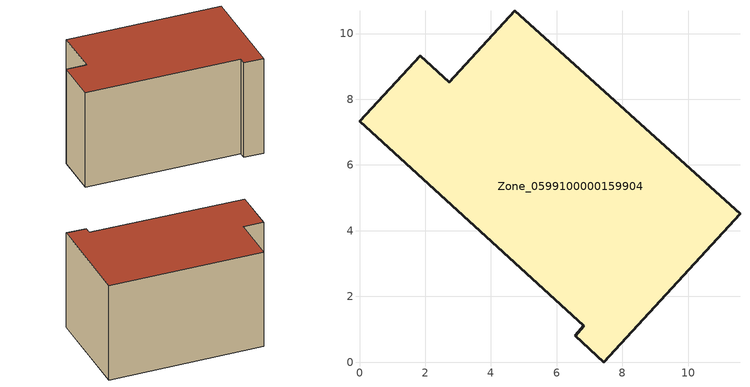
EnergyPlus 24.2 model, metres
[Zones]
Zone_0599100000159904
 floor ground (C_G): 6.56,0.81 6.83,1.11 0,7.33 1.85,9.33 2.73,8.52 4.72,10.69 11.58,4.51 7.44,0 z0
 wall outside (C_F): 6.83,1.11 6.56,0.81 7.44,0 11.58,4.51 4.72,10.69 2.73,8.52 1.85,9.33 0,7.33 6.83,1.11 z0:6.01
 roof outside (C_R): 0,7.33 6.83,1.11 6.56,0.81 7.44,0 11.58,4.51 4.72,10.69 2.73,8.52 1.85,9.33 z6.01
[BUILDING]
Pand.0599100000159904: North Axis=0; Terrain=City; Loads Convergence Tolerance Value=0.04; Temperature Convergence Tolerance Value=0.4; Solar Distribution=FullExterior; Maximum Number of Warmup Days=25; Minimum Number of Warmup Days=1
[Site:Location]
Rotterdam.The.Hague.AP_ZH_NLD Design_Conditions: Latitude=51.96; Longitude=4.45; Time Zone=1; Elevation=-4.5
[SITE:GROUNDTEMPERATURE:BUILDINGSURFACE]
18, 18, 18, 18, 18, 18, 18, 18, 18, 18, 18, 18
[MATERIAL] Thermal Absorptance=0.9; Solar Absorptance=0.7; Visible Absorptance=0.7
Name | Roughness | Thickness | Conductivity | Density | Specific Heat
G.TI.1975-1991 | MediumSmooth | 0.15 | 0.288461 | 540 | 1210
F.TI.1975-1991 | Rough | 0.3 | 0.230769 | 1920 | 840
R.TI.1975-1991 | MediumRough | 0.2 | 0.153846 | 1500 | 1000
[CONSTRUCTION]
C_G: G.TI.1975-1991
C_F: F.TI.1975-1991
C_R: R.TI.1975-1991
[ZONE]
Zone_0599100000159904: Type=1; Multiplier=1; Ceiling Height=Autocalculate; Volume=Autocalculate; Floor Area=autocalculate; Part of Total Floor Area=Yes
[ZONEINFILTRATION:DESIGNFLOWRATE]
Infil_Zone_0599100000159904: Zone or ZoneList or Space or SpaceList=Zone_0599100000159904; Schedule=AlwaysOn; Design Flow Rate Calculation Method=Flow/Area; Flow Rate per Floor Area=0.003; Constant Term Coefficient=1; Temperature Term Coefficient=0; Velocity Term Coefficient=0; Velocity Squared Term Coefficient=0
[HVACTEMPLATE:ZONE:IDEALLOADSAIRSYSTEM]
Zone_0599100000159904: Maximum Heating Supply Air Temperature=50; Minimum Cooling Supply Air Temperature=13; Maximum Heating Supply Air Humidity Ratio=0.0156; Minimum Cooling Supply Air Humidity Ratio=0.0077; Heating Limit=NoLimit; Cooling Limit=NoLimit; Dehumidification Control Type=ConstantSensibleHeatRatio; Cooling Sensible Heat Ratio=0.7; Dehumidification Setpoint=60; Humidification Control Type=None; Humidification Setpoint=30; Outdoor Air Method=None; Outdoor Air Flow Rate per Person=0.00944; Outdoor Air Flow Rate per Zone Floor Area=0; Outdoor Air Flow Rate per Zone=0; Demand Controlled Ventilation Type=None; Outdoor Air Economizer Type=NoEconomizer; Heat Recovery Type=None; Sensible Heat Recovery Effectiveness=0.7; Latent Heat Recovery Effectiveness=0.65
[ZONECONTROL:THERMOSTAT]
ThermostatControl_Zone_0599100000159904: Zone or ZoneList=Zone_0599100000159904; Control Type Schedule=DualSetpointControlType; Control 1=Thermostat_Zone_0599100000159904; Temperature Difference Between Cutout And Setpoint=0
[THERMOSTATSETPOINT:DUALSETPOINT]
Thermostat_Zone_0599100000159904: Heating Setpoint Temperature Schedule=HeatingSetpoint_Zone_0599100000159904; Cooling Setpoint Temperature Schedule=CoolingSetpoint_Zone_0599100000159904
[SCHEDULE:COMPACT]
HeatingSetpoint_Zone_0599100000159904: Through: 12/31, For: AllDays, Until: 24:00, 21
CoolingSetpoint_Zone_0599100000159904: Through: 12/31, For: AllDays, Until: 24:00, 24
DualSetpointControlType: Through: 12/31, For: AllDays, Until: 24:00, 4
AlwaysOn: Through: 12/31, For: AllDays, Until: 24:00, 1
